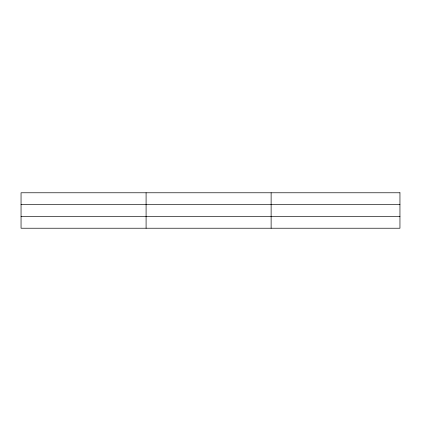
<?xml version="1.0" encoding="UTF-8"?>
<svg xmlns="http://www.w3.org/2000/svg" width="421" height="421" viewBox="0 0 421 421"><rect width="100%" height="100%" fill="white"/><g stroke="black" fill="none" stroke-linecap="round" stroke-linejoin="round"><path stroke-width="0.63" d="M146.087 192.776L146.087 228.224M271.124 192.776L271.124 228.224M21.05 204.474L399.95 204.474M21.05 216.526L399.95 216.526M399.95 192.776L399.95 228.224L21.05 228.224L21.05 192.776L399.95 192.776"/></g></svg>
